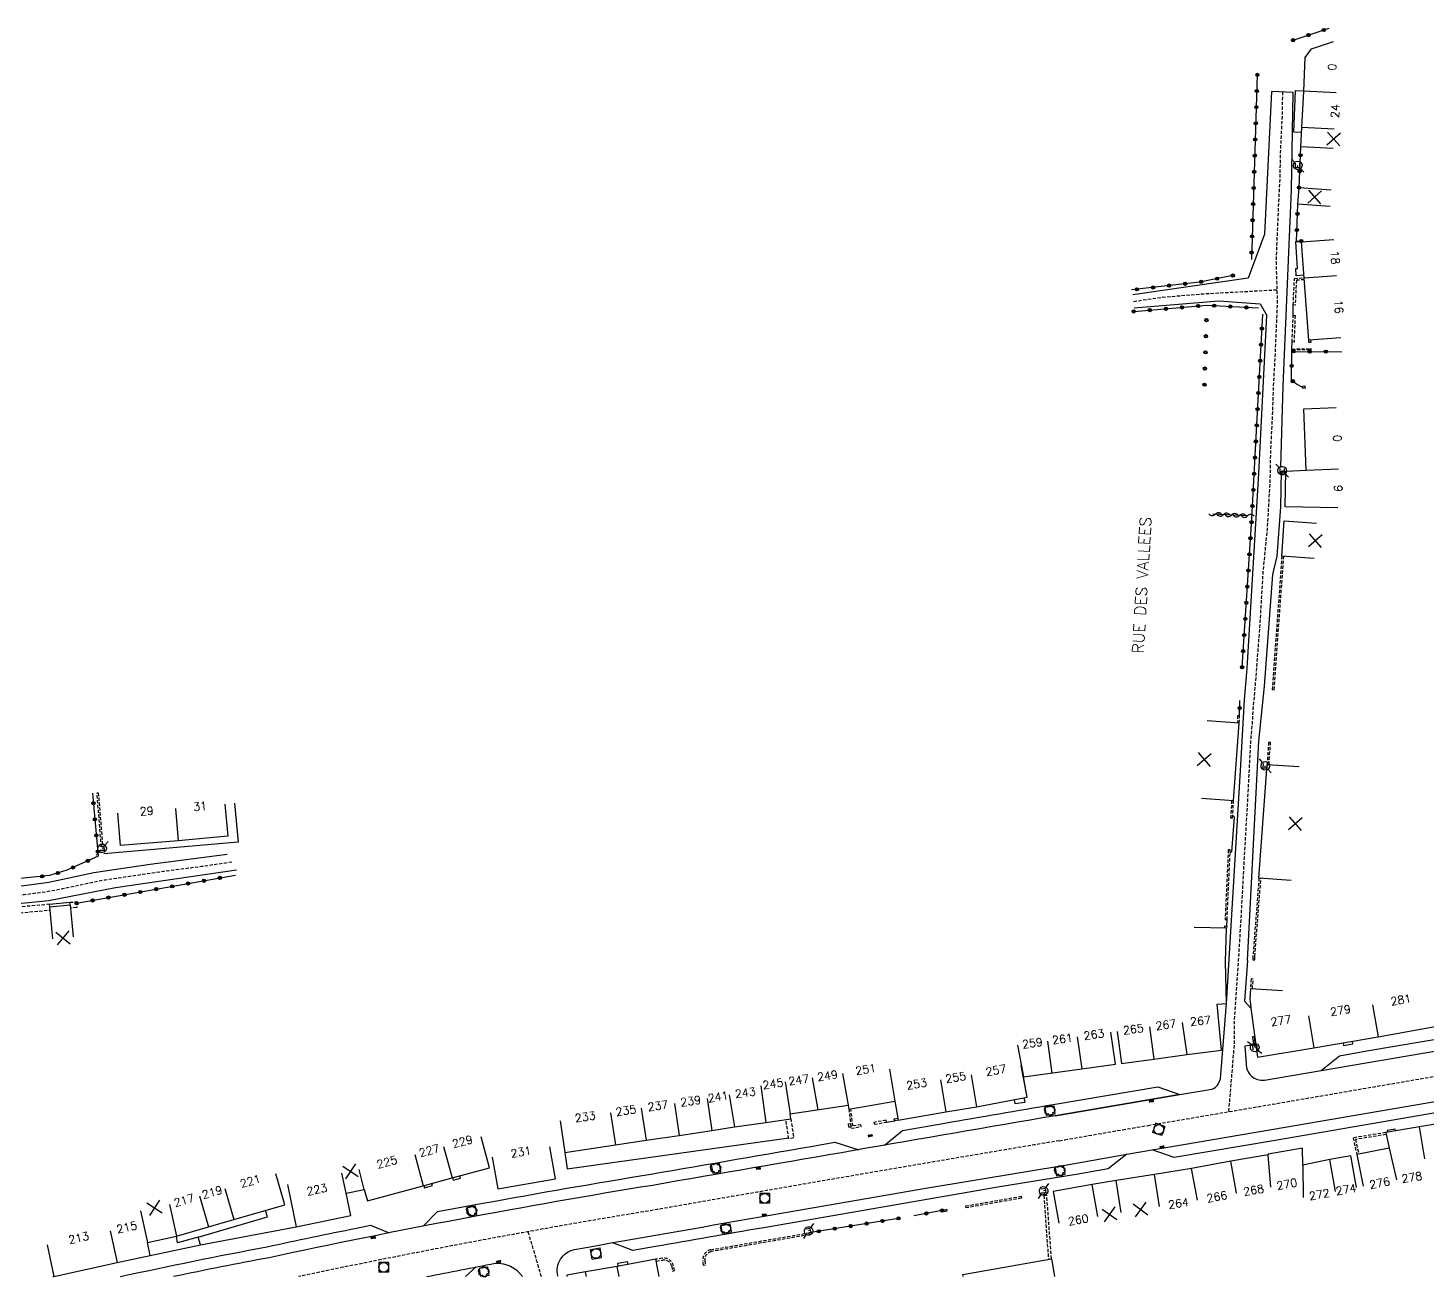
# Model space of a CAD drawing. Header units: millimetres. Extents: x 151000 to 152000, y 128000 to 129000.
# Drawn here: x 151565.6 to 151782.1, y 127999.8 to 128193.2 of the extents above; entities that cross this region are included whole.
import ezdxf
from ezdxf.enums import TextEntityAlignment as Align

# ---------------------------------------------------------------- set-up
doc = ezdxf.new("R2010")
doc.units = ezdxf.units.MM
doc.linetypes.add('DASHED', pattern=[0.75, 0.5, -0.25])
doc.layers.get('0').update_dxf_attribs({"linetype": 'CONTINUOUS'})
for name, color, linetype in [('W0001', 6, 'DASHED'), ('W0008', 7, 'CONTINUOUS'), ('W0100', 7, 'CONTINUOUS'), ('W0112', 1, 'DASHED'), ('W0300', 7, 'CONTINUOUS'), ('W0310', 3, 'CONTINUOUS'), ('W0322', 7, 'CONTINUOUS'), ('W0334', 7, 'CONTINUOUS'), ('W0400', 7, 'CONTINUOUS'), ('W0420', 7, 'CONTINUOUS'), ('W0471', 7, 'CONTINUOUS'), ('W0989', 7, 'CONTINUOUS'), ('W0991', 7, 'CONTINUOUS'), ('W1102', 7, 'CONTINUOUS')]:
    doc.layers.add(name, color=color, linetype=linetype)
doc.styles.get("Standard").update_dxf_attribs({"font": 'romans.shx', "width": 0.85})

# ---------------------------------------------------------------- blocks, each defined once
blk = doc.blocks.new('t991o')
at = {"color": 0, "linetype": 'Continuous'}
for p, q in [((-1, 1), (1, -1)), ((-1, -1), (1, 1))]:
    blk.add_line(p, q, dxfattribs=at)
blk = doc.blocks.new('T300')
for p, q in [((-0.8, 0.51), (-0.86, 0.34)), ((-0.86, 0.34), (-0.86, 0.17)), ((-0.86, 0.17), (-0.74, 0.06)), ((-0.69, 0.63), (-0.8, 0.51)), ((-0.8, -0.06), (-0.74, 0.06)), ((-0.74, 0.06), (-0.69, 0.11)), ((-0.57, 0.69), (-0.69, 0.63)), ((-0.46, 0.69), (-0.57, 0.69)), ((-0.29, 0.63), (-0.46, 0.69)), ((-0.29, 0.63), (-0.17, 0.74)), ((-0.23, 0.57), (-0.29, 0.63)), ((-0.17, 0.74), (-0.06, 0.8)), ((-0.06, 0.8), (0.06, 0.8)), ((0.06, 0.8), (0.23, 0.74)), ((0.23, 0.74), (0.34, 0.63)), ((0.34, 0.63), (0.4, 0.51)), ((0.46, 0.46), (0.34, 0.46)), ((0.4, 0.51), (0.4, 0.46)), ((0.57, 0.4), (0.46, 0.46)), ((0.57, 0.4), (0.69, 0.29)), ((0.69, 0.29), (0.74, 0.17)), ((0.74, 0.06), (0.69, -0.17)), ((0.74, 0.17), (0.74, 0.06)), ((-0.8, -0.17), (-0.8, -0.06)), ((-0.8, -0.23), (-0.8, -0.17)), ((-0.74, -0.34), (-0.8, -0.23)), ((-0.69, -0.4), (-0.74, -0.34)), ((-0.51, -0.46), (-0.69, -0.4)), ((-0.4, -0.46), (-0.51, -0.46)), ((-0.4, -0.46), (-0.34, -0.46)), ((-0.34, -0.46), (-0.34, -0.4)), ((-0.34, -0.51), (-0.34, -0.46)), ((-0.29, -0.63), (-0.34, -0.51)), ((-0.17, -0.74), (-0.29, -0.63)), ((-0.06, -0.8), (-0.17, -0.74)), ((0.06, -0.8), (-0.06, -0.8)), ((0.17, -0.74), (0.06, -0.8)), ((0.23, -0.69), (0.17, -0.74)), ((0.29, -0.46), (0.23, -0.46)), ((0.29, -0.63), (0.23, -0.69)), ((0.46, -0.4), (0.29, -0.46)), ((0.34, -0.51), (0.29, -0.63)), ((0.34, -0.51), (0.34, -0.46)), ((0.57, -0.34), (0.46, -0.4)), ((0.63, -0.29), (0.57, -0.34)), ((0.69, -0.17), (0.63, -0.29))]:
    blk.add_line(p, q)
blk = doc.blocks.new('t322o')
at = {"color": 0, "linetype": 'Continuous'}
for radius in [0.25, 0.15]:
    blk.add_circle((0, 0), radius, dxfattribs=at)
blk = doc.blocks.new('t310o')
at = {"color": 0, "linetype": 'Continuous'}
for centre, start, end in [((-0.5, 0.38), 216.8699, 323.1304), ((0.5, -0.37), 36.8699, 143.1303)]:
    blk.add_arc(centre, 0.625, start, end, dxfattribs=at)
blk = doc.blocks.new('T471')
for p, q in [((-0.333334, 0.333334), (-0.333334, -0.333334)), ((-0.333334, 0.333334), (0.333334, 0.333334)), ((-0.333334, 0), (0, 0)), ((0.500001, 0.500001), (1.000002, 1.000002)), ((-0.500001, -0.500001), (-1.000002, -1.000002)), ((-0.333334, -0.333334), (0.333334, -0.333334))]:
    blk.add_line(p, q)
blk.add_ellipse((0, 0), major_axis=(0.471405, 0.471405), ratio=1, start_param=5.4977871438, end_param=11.780972451)
blk = doc.blocks.new('T400')
for p, q in [((-0.15, 0.3), (0.15, 0.3)), ((-0.15, -0.25), (-0.15, 0.3)), ((-0.15, 0.15), (0.15, 0.15)), ((-0.15, 0), (0.15, 0)), ((0.15, 0.3), (0.15, -0.25)), ((-0.15, -0.15), (0.15, -0.15)), ((-0.15, -0.25), (-0.15, -0.3)), ((-0.15, -0.3), (0.15, -0.3)), ((0.15, -0.3), (0.15, -0.25))]:
    blk.add_line(p, q)
blk = doc.blocks.new('T420')
for p, q in [((0.75, 0.75), (-0.75, 0.75)), ((-0.75, 0.75), (-0.75, -0.75)), ((0.75, 0.75), (0.75, -0.75)), ((0.75, -0.75), (-0.75, -0.75))]:
    blk.add_line(p, q)
blk.add_ellipse((0, 0), major_axis=(-0.53, 0.53), ratio=1, start_param=3.926991, end_param=10.210176)

msp = doc.modelspace()

# ---------------------------------------------------------------- linework, layer by layer
at = {"layer": 'W0001', "flags": 128}
for points in [[(151759.71, 128183.29), (151759.64, 128179.52), (151759.37, 128174), (151759.3, 128170.23), (151759.03, 128164.72), (151758.71, 128157.13), (151758.9, 128150.83), (151758.58, 128143.25), (151758.26, 128137.14), (151758.17, 128134.01), (151757.85, 128127.9), (151757.77, 128123.06), (151757.32, 128115.53), (151756.67, 128108.89), (151756.23, 128101.36), (151755.58, 128092.72), (151755.37, 128090.29), (151755.16, 128088.17), (151755.01, 128085.44), (151754.8, 128083.33), (151754.65, 128080.6), (151754.21, 128072.11), (151753.77, 128064.8), (151753.32, 128056.32), (151752.88, 128049.01), (151752.65, 128045.86), (151752.22, 128039.53), (151752.24, 128036.03), (151751.37, 128025.51)], [(151736.67, 128150.89), (151741.13, 128151.54), (151747.68, 128152.08), (151758.84, 128152.69)], [(151597.16, 128064.12), (151592.48, 128063.44), (151586.52, 128062.67), (151581.84, 128061.98), (151577.47, 128061.33), (151574.87, 128060.83), (151571.39, 128060.08), (151568.8, 128059.57), (151565.03, 128059.07), (151559.18, 128058.49), (151555.42, 128057.99), (151549.57, 128057.42), (151545.44, 128057.05), (151535.76, 128056.97)]]:
    msp.add_lwpolyline(points, dxfattribs=at)
at = {"layer": 'W0001'}
msp.add_lwpolyline([(151725.19, 128021.03), (151726.03, 128021.17), (151734.98, 128022.73), (151738.91, 128023.39), (151757.38, 128026.54), (151794.72, 128032.96), (151799.23, 128033.72), (151806.51, 128034.96), (151830.9, 128039.15), (151875.09, 128046.72), (151880.07, 128047.51), (151906.18, 128051.09), (151922.61, 128053.93), (151953.75, 128059.27), (151980.2, 128063.79), (152000, 128067.16)], dxfattribs=at)
at = {"layer": 'W0001', "flags": 128}
for points in [[(151725.19, 128021.03, 0.001794), (151662.9, 128010.36, 0.011753), (151607.47, 128000, 0.011753)], [(151642.96, 128006.94, -0.008471), (151644.99, 128000, -0.008471)]]:
    msp.add_lwpolyline(points, format="xyb", dxfattribs=at)
at = {"layer": 'W0008'}
for points in [[(151759.48, 128125.28), (151759.84, 128137.82), (151761.12, 128168.15), (151761.38, 128183.23), (151758.03, 128183.35), (151756.93, 128161.28), (151754.42, 128154.5), (151736.57, 128151.91)], [(151736.76, 128149.87), (151749.86, 128150.96), (151756.28, 128150.49), (151757.31, 128148.68)], [(151751.46, 128049.09), (151753.22, 128078.33), (151753.82, 128089.25), (151754.25, 128094.11), (151756.03, 128124.24), (151757.31, 128148.68)], [(151754.3, 128048.93), (151756.08, 128082.86), (151756.91, 128091.33), (151758.2, 128108.61), (151758.91, 128111.49)], [(151596.44, 128065.31), (151584.52, 128063.77), (151575.78, 128062.47), (151568.82, 128060.97), (151553.76, 128058.97), (151540.76, 128058.86)], [(151543.13, 128053.39), (151543.62, 128055.18), (151545.39, 128055.86), (151568.77, 128058.17), (151579.16, 128060.2), (151597.87, 128062.94)], [(151704.54, 128013.7), (151726.68, 128017.37), (151735.63, 128018.93), (151739.56, 128019.59), (151758.04, 128022.74), (151795.36, 128029.16), (151799.87, 128029.92), (151807.16, 128031.16), (151831.55, 128035.35), (151875.72, 128042.91), (151880.71, 128043.71), (151893.74, 128044.92), (151906.82, 128046.45), (151923.4, 128049.32), (151954.54, 128054.66), (151980.99, 128059.17), (152000, 128062.41)], [(151754.3, 128048.93), (151753.85, 128042.62), (151754.83, 128041.51)]]:
    msp.add_lwpolyline(points, dxfattribs=at)
for points in [[(151743.85, 128028.16), (151724.55, 128024.9), (151743.85, 128028.16), (151748.8, 128028.98, 0.25262), (151750.1, 128030.62), (151751.07, 128042.25), (151751.46, 128049.09)], [(151755.61, 128035.89), (151753.89, 128035.63), (151754.11, 128032.97, 0.470585), (151756.91, 128030.4), (151765.71, 128031.87), (151802.63, 128038.18)]]:
    msp.add_lwpolyline(points, format="xyb", dxfattribs=at)
at = {"layer": 'W0008', "flags": 128}
for points in [[(151724.55, 128024.9, 0.000046), (151662.27, 128014.12, 0.012546), (151602.93, 128002.93, 0.005622), (151588.12, 128000, 0.005622)], [(151647.63, 128000), (151647.61, 128000.1, -0.431613), (151650.16, 128004.2, -0.000687), (151678.88, 128009.24), (151704.54, 128013.7)], [(151627.31, 128000, -0.00073), (151637.9, 128002.07, -0.270357), (151642.1, 128000, -0.270357)]]:
    msp.add_lwpolyline(points, format="xyb", dxfattribs=at)
at = {"layer": 'W0100'}
for points in [[(151767.55, 128174.54), (151762.55, 128174.82), (151762.72, 128177.8), (151763.03, 128183.41), (151763.23, 128188.63), (151764.18, 128189.97), (151767.61, 128191.1)], [(151767.09, 128165.59), (151762.1, 128165.91), (151762.27, 128168.5), (151767.26, 128168.17)], [(151768.76, 128145.27), (151763.77, 128144.91), (151763.08, 128154.49), (151762.66, 128160.12), (151767.65, 128160.49)], [(151768.29, 128118.95), (151760.15, 128119.1), (151760.25, 128124.61), (151763.4, 128124.77), (151763.01, 128134.24), (151768, 128134.45)], [(151764.6, 128111.13), (151759.61, 128111.48), (151759.99, 128116.95), (151764.98, 128116.6)], [(151747.16, 128074.01), (151752.14, 128073.64), (151753.02, 128085.63), (151748.04, 128086)], [(151761.07, 128061.29), (151756.08, 128061.64), (151757.33, 128079.25), (151762.31, 128078.9)], [(151596.06, 128073.11), (151596.52, 128068.13), (151588.87, 128067.43), (151579.94, 128066.69), (151579.53, 128071.68)], [(151734.13, 128037.94), (151734.81, 128032.98), (151739.81, 128033.66), (151744.89, 128034.36), (151750.28, 128035.05), (151749.63, 128042.17), (151751.07, 128042.25), (151750.88, 128048.71), (151751.03, 128053.89), (151746.03, 128054.03)], [(151759.74, 128044.22), (151754.75, 128044.54), (151754.65, 128042.93), (151754.75, 128042.1), (151754.83, 128041.51), (151755.87, 128033.95), (151764.58, 128035.41), (151774.5, 128037.11), (151783.33, 128038.71), (151791.92, 128040.31), (151797.02, 128041.19), (151806.48, 128042.82), (151811.37, 128043.7), (151810.5, 128048.62)], [(151720.21, 128027.75), (151719.62, 128030.89), (151728.65, 128032.13), (151733.86, 128032.89), (151733.14, 128037.83)], [(151647.93, 128024.12), (151648.68, 128019.18), (151656.51, 128020.37), (151661.26, 128021.12), (151666.35, 128021.85), (151671.43, 128022.59), (151674.95, 128023.18), (151679.76, 128023.84), (151683.64, 128024.42), (151683.52, 128025.17), (151692.51, 128026.52), (151692.61, 128025.93), (151699.74, 128027.16), (151700.25, 128024.23), (151707.64, 128025.5), (151712.35, 128026.27), (151720.21, 128027.75), (151719.28, 128032.66)], [(151805.06, 128021.98), (151804.27, 128026.92), (151795, 128025.45), (151791.04, 128024.8), (151785.81, 128023.98), (151780.91, 128023.15), (151775.68, 128022.28), (151776.23, 128019.86), (151771.23, 128018.88), (151772.18, 128013.97)], [(151637.44, 128018.5), (151638.31, 128013.58), (151647.21, 128015.14), (151646.35, 128020.07)], [(151771.18, 128013.78), (151770.27, 128018.7), (151767.02, 128018.1), (151762.86, 128017.24), (151762.83, 128019.88), (151757.49, 128018.95), (151757.51, 128018.85), (151751.73, 128017.84), (151745.64, 128016.73), (151739.89, 128015.79), (151734, 128014.88), (151730.28, 128014.24), (151724.23, 128013.18), (151725.09, 128008.26)], [(151569.44, 128000), (151569.62, 128000.04), (151579.41, 128002.18), (151584.52, 128003.28), (151584.09, 128005.28), (151588.58, 128006.25), (151593.54, 128007.69), (151597.45, 128008.81), (151605.37, 128011.12), (151603.97, 128015.92)], [(151663.28, 128000), (151662.78, 128002.68), (151656.79, 128001.56), (151651.89, 128000.76), (151648.96, 128000.24), (151649.01, 128000)], [(151710.3, 128000), (151710.24, 128000.31), (151723.96, 128002.75), (151724.44, 128000)]]:
    msp.add_lwpolyline(points, dxfattribs=at)
at = {"layer": 'W0100', "flags": 128}
for points in [[(151569.47, 128052.25), (151568.99, 128057.23), (151572.12, 128057.53), (151572.6, 128052.55)], [(151605.76, 128014.26), (151607.12, 128007.71), (151615.55, 128009.46), (151614.83, 128012.92), (151617.65, 128013.5), (151618.13, 128011.73), (151626.78, 128014.06), (151631.23, 128015.3), (151637.01, 128016.82), (151635.74, 128021.65)]]:
    msp.add_lwpolyline(points, dxfattribs=at)
at = {"layer": 'W0100'}
for points in [[(151755.46, 128036.58), (151755.39, 128037.15), (151755.08, 128037.11), (151755.14, 128036.55)], [(151755.52, 128035.99), (151755.46, 128036.54), (151755.16, 128036.5), (151755.23, 128035.95)], [(151692.88, 128023.67), (151692.94, 128023.13), (151692.62, 128023.1), (151692.57, 128023.64)]]:
    msp.add_lwpolyline(points, close=True, dxfattribs=at)
at = {"layer": 'W0112'}
for points in [[(151763.1, 128154.24), (151761.86, 128154.15), (151761.67, 128150.33), (151761.37, 128150.34), (151761.57, 128154.43), (151763.08, 128154.54)], [(151764.07, 128144.92), (151764.09, 128144.52), (151763.79, 128144.51), (151763.77, 128144.91)], [(151761.16, 128143.16), (151761.14, 128143.52), (151763.83, 128143.54), (151763.83, 128143.14)], [(151761.25, 128143.17), (151761.24, 128143.43), (151763.74, 128143.45), (151763.74, 128143.13)], [(151759.61, 128111.48), (151758.12, 128090.82), (151758.42, 128090.8), (151759.91, 128111.46)], [(151753.02, 128085.63), (151753.07, 128086.76), (151752.77, 128086.78), (151752.73, 128085.65)], [(151757.62, 128079.23), (151757.87, 128082.63), (151757.57, 128082.65), (151757.33, 128079.25)], [(151751.85, 128073.66), (151751.69, 128070.98), (151751.99, 128070.96), (151752.14, 128073.64)], [(151756.08, 128061.64), (151755.14, 128049.58), (151755.11, 128049.03), (151755.41, 128049.01), (151755.43, 128049.56), (151756.38, 128061.62)], [(151572.12, 128057.53), (151572.08, 128057.91), (151573.08, 128058), (151573.17, 128057.12), (151572.17, 128057.02)], [(151750.73, 128053.9), (151750.78, 128054.27), (151751.08, 128054.23), (151751.03, 128053.89)], [(151755.05, 128044.52), (151755.18, 128046.04), (151754.88, 128046.06), (151754.75, 128044.54)], [(151692.61, 128025.93), (151692.98, 128022.97), (151694.53, 128023.2), (151694.48, 128023.5), (151693.24, 128023.31), (151692.91, 128025.98)], [(151683.64, 128024.42), (151684.09, 128021.45), (151683.33, 128021.33), (151682.88, 128024.31)], [(151700.25, 128024.23), (151699.72, 128024.11), (151699.65, 128024.4), (151700.19, 128024.53)], [(151775.68, 128022.28), (151770.65, 128021.47), (151771.23, 128018.88)], [(151775.73, 128021.99), (151771.02, 128021.22), (151771.52, 128018.95)], [(151723.96, 128002.75), (151723.25, 128012.57), (151722.79, 128012.53), (151723.5, 128002.67)]]:
    msp.add_lwpolyline(points, dxfattribs=at)
for points in [[(151761.67, 128148.69), (151761.5, 128144.6), (151761.2, 128144.61), (151761.37, 128148.7)], [(151762.83, 128137.79), (151763.18, 128137.81), (151763.2, 128137.46), (151762.84, 128137.44)], [(151576.96, 128066.5), (151576.29, 128074.83), (151576.49, 128074.84), (151577.17, 128066.52)], [(151751.13, 128055.24), (151751.63, 128066.01), (151751.33, 128066.03), (151750.83, 128055.26)], [(151698.38, 128024.21), (151696.51, 128023.86), (151696.57, 128023.57), (151698.43, 128023.91)], [(151710.72, 128010.93), (151719.26, 128012.42), (151719.32, 128012.12), (151710.78, 128010.63)], [(151722.22, 128012.92), (151722.85, 128013.02), (151722.9, 128012.68), (151722.27, 128012.57)], [(151707.16, 128010.32), (151707.74, 128010.41), (151707.78, 128010.12), (151707.21, 128010.02)], [(151665.1, 128002.4), (151665.1, 128002.4)]]:
    msp.add_lwpolyline(points, close=True, dxfattribs=at)
at = {"layer": 'W0112', "flags": 128}
msp.add_lwpolyline([(151764.13, 128143.13), (151764.13, 128143.55), (151763.83, 128143.54)], dxfattribs=at)
at = {"layer": 'W0112'}
for points in [[(151568.99, 128057.23), (151568.95, 128057.61), (151545.55, 128055.46), (151545.55, 128055.46, 0.136561), (151545.05, 128055.27), (151543.13, 128053.39, 0.250853), (151542.98, 128052.85), (151544.41, 128046.42), (151545.98, 128038.98), (151546.85, 128039.17), (151545.28, 128046.61), (151543.88, 128052.88), (151545.61, 128054.57, -0.143565), (151545.66, 128054.57), (151545.7, 128054.58), (151569.03, 128056.72)], [(151662.84, 128002.39), (151663.81, 128002.55, -0.398257), (151665.21, 128001.59), (151665.35, 128000.86), (151665.64, 128000.92), (151665.5, 128001.65, 0.399094), (151663.77, 128002.84), (151662.78, 128002.68)]]:
    msp.add_lwpolyline(points, format="xyb", dxfattribs=at)
msp.add_lwpolyline([(151686.47, 128006.48), (151671.32, 128003.86, 0.384758), (151670.33, 128002.45), (151670.43, 128001.78), (151670.14, 128001.74), (151670.03, 128002.41, -0.387155), (151671.26, 128004.16), (151686.41, 128006.77)], format="xyb", close=True, dxfattribs=at)
at = {"layer": 'W0310'}
msp.add_lwpolyline([(151754.32, 128117.7), (151748.96, 128117.99)], dxfattribs=at)
at = {"layer": 'W0322'}
for points in [[(151761.36, 128191.31), (151766.94, 128193.15)], [(151755.82, 128185.94), (151754.9, 128157.37)], [(151762.27, 128168.5), (151762.55, 128174.82)], [(151762.61, 128160.22), (151761.87, 128160.18), (151762.1, 128165.91)], [(151752.04, 128154.89), (151746.89, 128153.88), (151736.35, 128152.66)], [(151736.69, 128149.33), (151748.01, 128150.28), (151755.99, 128149.87)], [(151753.47, 128094.28), (151754.96, 128117.31), (151755.73, 128131.82), (151756.65, 128148.93)], [(151762.84, 128137.57), (151761.88, 128138.08), (151761.1, 128138.7), (151761.16, 128143.16), (151768.92, 128143.08)], [(151753.07, 128086.76), (151753.11, 128089.16)], [(151575.59, 128074.8), (151576.48, 128065.04), (151571.64, 128062.87), (151568.95, 128062.05), (151548.27, 128059.96), (151546.99, 128080.29)], [(151573.1, 128057.76), (151597.7, 128062.11)], [(151707.07, 128010.22), (151702.65, 128009.42)], [(151700.3, 128009.01), (151686.42, 128006.76)]]:
    msp.add_lwpolyline(points, dxfattribs=at)
at = {"layer": 'W0334'}
for points in [[(151762.68, 128177.02), (151761.45, 128177.09), (151761.75, 128183.52), (151763.03, 128183.45)], [(151763.05, 128154.95), (151761.82, 128154.86), (151761.77, 128155.97), (151762.06, 128155.99), (151761.76, 128160.14), (151762.66, 128160.12)], [(151761.37, 128148.7), (151761.37, 128150.34)], [(151761.14, 128143.52), (151761.2, 128144.61)], [(151758.91, 128111.49), (151759.46, 128119.11), (151759.55, 128124.64), (151760.25, 128124.61)], [(151597.55, 128073.26), (151598.13, 128067.24), (151577.33, 128065.39)], [(151751.61, 128065.61), (151751.86, 128065.72), (151752.29, 128071.07), (151752.01, 128071.34)], [(151568.95, 128057.61), (151572.08, 128057.91)], [(151751.08, 128054.23), (151751.13, 128055.24)], [(151875.72, 128042.91), (151872.87, 128040.67), (151868.56, 128039.9), (151831.85, 128033.62), (151815.9, 128030.88), (151809.97, 128029.84), (151807.45, 128029.43), (151800.16, 128028.18), (151795.65, 128027.43), (151758.56, 128021.05), (151742.95, 128018.44), (151739.56, 128019.59)], [(151765.71, 128031.87), (151768.53, 128034.18), (151772.75, 128034.95), (151803.35, 128040.09), (151803.35, 128040.09), (151810.3, 128041.3), (151813.42, 128040.06)], [(151769.1, 128036.18), (151769.16, 128035.78), (151770.6, 128036.03), (151770.53, 128036.43)], [(151718.2, 128027.37), (151718.32, 128026.76), (151719.9, 128027.01), (151719.77, 128027.67)], [(151724.25, 128026.65), (151740.43, 128029.34), (151743.85, 128028.16)], [(151698.43, 128023.91), (151699.72, 128024.11)], [(151648.68, 128019.18), (151649.05, 128016.68), (151683.31, 128021.47)], [(151777.22, 128022.54), (151777.17, 128022.82), (151775.91, 128022.62), (151775.96, 128022.33)], [(151735.63, 128018.93), (151732.75, 128016.69), (151727.77, 128015.79)], [(151631.3, 128015.32), (151631.4, 128014.94), (151632.55, 128015.22), (151632.45, 128015.62)], [(151626.85, 128014.08), (151626.94, 128013.75), (151628.22, 128014.08), (151628.12, 128014.43)], [(151591.93, 128006.1), (151602.65, 128009.23), (151602.36, 128010.24)], [(151584.52, 128003.28), (151592.3, 128004.93), (151591.93, 128006.1), (151588.77, 128005.2), (151588.58, 128006.25)], [(151592.3, 128004.93), (151607.12, 128007.71)], [(151634.95, 128001.5), (151633.29, 128000)], [(151656.93, 128001.58), (151656.85, 128002.07), (151658.32, 128002.34), (151658.41, 128001.86)], [(151635.83, 128000), (151636.98, 128000.2), (151636.75, 128001.48), (151635.4, 128001.24), (151635.62, 128000)]]:
    msp.add_lwpolyline(points, dxfattribs=at)
for points in [[(151698.13, 128020.33), (151700.92, 128022.61), (151707.46, 128023.74, -0.000012), (151724.25, 128026.65)], [(151626.73, 128007.79), (151628.98, 128010.06), (151635.97, 128011.34, -0.004894), (151661.98, 128015.85, -0.000019), (151688.46, 128020.44), (151690.45, 128020.78), (151694.14, 128019.64)], [(151727.77, 128015.79), (151715.98, 128013.89), (151679.18, 128007.52, 0.000394), (151662.7, 128004.64), (151659.18, 128004.03), (151656.11, 128005.25)], [(151579.86, 128000, -0.007208), (151602.59, 128004.62, -0.002939), (151616.46, 128007.51), (151618.63, 128007.95), (151621.52, 128006.77)]]:
    msp.add_lwpolyline(points, format="xyb", dxfattribs=at)
for points in [[(151723.01, 128026.22), (151724.31, 128026.42), (151724.51, 128025.14), (151723.21, 128024.94)], [(151671.55, 128015.99), (151672.81, 128016.2), (151672.59, 128017.49), (151671.33, 128017.27)], [(151724.77, 128015.6), (151726.1, 128015.83), (151725.87, 128017.11), (151724.55, 128016.88)], [(151633.81, 128009.38), (151635.08, 128009.62), (151634.84, 128010.89), (151633.56, 128010.65)], [(151672.84, 128007.93), (151674.18, 128008.16), (151674.4, 128006.88), (151673.06, 128006.65)]]:
    msp.add_lwpolyline(points, close=True, dxfattribs=at)
at = {"layer": 'W1102'}
for p, q in [((151768.02, 128183.14), (151763.03, 128183.41)), ((151767.72, 128177.52), (151762.72, 128177.8)), ((151768.07, 128154.85), (151763.08, 128154.49)), ((151588.41, 128072.41), (151588.87, 128067.43)), ((151773.66, 128042.04), (151774.5, 128037.11)), ((151739.14, 128038.62), (151739.81, 128033.66)), ((151744.2, 128039.32), (151744.89, 128034.36)), ((151763.75, 128040.34), (151764.58, 128035.41)), ((151723.35, 128036.45), (151724.03, 128031.5)), ((151727.96, 128037.08), (151728.65, 128032.13)), ((151698.9, 128032.08), (151699.74, 128027.16)), ((151682.78, 128030.11), (151683.52, 128025.17)), ((151706.8, 128030.43), (151707.64, 128025.5)), ((151711.54, 128031.21), (151712.35, 128026.27)), ((151670.71, 128027.54), (151671.43, 128022.59)), ((151674.12, 128028.11), (151674.95, 128023.18)), ((151678.98, 128029.54), (151679.76, 128023.84)), ((151655.75, 128025.32), (151656.51, 128020.37)), ((151660.49, 128026.06), (151661.26, 128021.12)), ((151665.64, 128026.8), (151666.35, 128021.85)), ((151781.72, 128018.21), (151780.91, 128023.15)), ((151625.48, 128018.89), (151626.78, 128014.06)), ((151629.9, 128020.12), (151631.23, 128015.3)), ((151757.9, 128013.84), (151757.51, 128018.85)), ((151776.23, 128019.86), (151777.33, 128014.98)), ((151746.54, 128011.81), (151745.64, 128016.73)), ((151752.59, 128012.91), (151751.73, 128017.84)), ((151762.86, 128017.24), (151762.92, 128012.24)), ((151767.92, 128013.18), (151767.02, 128018.1)), ((151734.76, 128009.94), (151734, 128014.88)), ((151740.69, 128010.86), (151739.89, 128015.79)), ((151592.16, 128012.49), (151593.54, 128007.69)), ((151596.06, 128013.61), (151597.45, 128008.81)), ((151731.13, 128009.31), (151730.28, 128014.24)), ((151583.03, 128010.17), (151584.09, 128005.28)), ((151578.34, 128007.07), (151579.41, 128002.18)), ((151568.58, 128004.93), (151569.62, 128000.04)), ((151657.08, 128000), (151656.79, 128001.56)), ((151652.01, 128000), (151651.89, 128000.76))]:
    msp.add_line(p, q, dxfattribs=at)
at = {"layer": 'W1102', "flags": 128}
for points in [[(151763.4, 128124.77), (151768.4, 128124.98)], [(151718.69, 128035.81), (151719.62, 128030.89)], [(151686.96, 128030.74), (151687.81, 128025.81)], [(151691.66, 128031.44), (151692.51, 128026.52)], [(151614.83, 128012.92), (151614.19, 128016.01)], [(151617.65, 128013.5), (151616.83, 128016.56)], [(151587.52, 128011.15), (151588.58, 128006.25)]]:
    msp.add_lwpolyline(points, dxfattribs=at)

# ---------------------------------------------------------------- block references
at = {"layer": 'W0300', "rotation": 10.5193599652022}
for p in [(151723.76, 128025.68), (151672.07, 128016.74), (151725.32, 128016.35), (151634.32, 128010.13), (151673.62, 128007.4), (151636.19, 128000.72)]:
    msp.add_blockref('T300', p, dxfattribs=at)
at = {"layer": 'W0310', "rotation": 176.913510736177}
for p in [(151749.33, 128117.97), (151750.58, 128117.9), (151751.83, 128117.83), (151753.08, 128117.76), (151754.32, 128117.7)]:
    msp.add_blockref('t310o', p, dxfattribs=at)
at = {"layer": 'W0322'}
for p, rotation in [((151763.73, 128192.09), 18.2648242581046), ((151766.1, 128192.88), 18.2648242581046), ((151761.36, 128191.31), 18.2648242581046), ((151755.82, 128185.94), 268.148324219123), ((151755.74, 128183.44), 268.148324219123), ((151755.66, 128180.94), 268.148324219123), ((151755.58, 128178.44), 268.148324219123), ((151755.5, 128175.94), 268.148324219123), ((151755.42, 128173.44), 268.148324219123), ((151762.5, 128173.49), 87.4431149894422), ((151755.34, 128170.94), 268.148324219123), ((151762.38, 128171), 87.4431149894422), ((151755.26, 128168.44), 268.148324219123), ((151762.27, 128168.5), 87.4431149894422), ((151755.17, 128165.95), 268.148324219123), ((151762.04, 128164.42), 87.63312571512242), ((151755.09, 128163.45), 268.148324219123), ((151761.94, 128161.93), 87.63312571512242), ((151755.01, 128160.95), 268.148324219123), ((151762.61, 128160.22), 183.2901202236191), ((151754.93, 128158.45), 268.148324219123), ((151752.04, 128154.89), 191.080945076186), ((151737.2, 128152.76), 186.615458835766), ((151739.69, 128153.04), 186.615458835766), ((151742.17, 128153.33), 186.615458835766), ((151744.65, 128153.62), 186.615458835766), ((151747.13, 128153.93), 191.080945076186), ((151749.59, 128154.41), 191.080945076186), ((151736.69, 128149.33), 4.790066154536929), ((151739.18, 128149.54), 4.790066154536929), ((151741.67, 128149.75), 4.790066154536929), ((151744.16, 128149.96), 4.790066154536929), ((151746.65, 128150.17), 4.790066154536929), ((151749.15, 128150.22), 357.054410913969), ((151751.64, 128150.09), 357.054410913969), ((151754.14, 128149.96), 357.054410913969), ((151747.94, 128148), 88.24101261147338), ((151756.53, 128146.69), 86.948640613604), ((151747.86, 128145.5), 88.24101261147338), ((151756.39, 128144.2), 86.948640613604), ((151747.79, 128143), 88.24101261147338), ((151761.42, 128143.16), 359.4216063640638), ((151763.92, 128143.13), 359.4216063640638), ((151766.42, 128143.11), 359.4216063640638), ((151747.71, 128140.5), 88.24101261147338), ((151756.26, 128141.7), 86.948640613604), ((151761.13, 128140.92), 89.19824550799297), ((151747.63, 128138), 88.24101261147338), ((151756.13, 128139.2), 86.948640613604), ((151761.31, 128138.53), 141.4914951546236), ((151755.99, 128136.71), 86.948640613604), ((151755.86, 128134.21), 86.948640613604), ((151755.73, 128131.71), 86.9584335909461), ((151755.6, 128129.22), 86.9584335909461), ((151755.46, 128126.72), 86.9584335909461), ((151755.33, 128124.22), 86.9584335909461), ((151755.2, 128121.73), 86.9584335909461), ((151755.07, 128119.23), 86.9584335909461), ((151754.93, 128116.73), 86.2886653017978), ((151754.76, 128114.24), 86.2886653017978), ((151754.6, 128111.75), 86.2886653017978), ((151754.44, 128109.25), 86.2886653017978), ((151754.28, 128106.76), 86.2886653017978), ((151754.12, 128104.26), 86.2886653017978), ((151753.96, 128101.77), 86.2886653017978), ((151753.79, 128099.27), 86.2886653017978), ((151753.63, 128096.78), 86.2886653017978), ((151753.47, 128094.28), 86.2886653017978), ((151753.09, 128087.96), 88.94316100145332), ((151575.73, 128073.24), 275.2260425394184), ((151575.96, 128070.75), 275.2260425394184), ((151576.19, 128068.26), 275.2260425394184), ((151574.87, 128064.32), 204.0835918624048), ((151576.42, 128065.77), 275.2260425394184), ((151567.81, 128061.93), 185.7494642298727), ((151570.24, 128062.44), 197.1242897303726), ((151572.58, 128063.3), 204.0835918624048), ((151585.46, 128059.95), 10.0163658781339), ((151587.92, 128060.38), 10.0163658781339), ((151590.38, 128060.82), 10.0163658781339), ((151592.84, 128061.25), 10.0163658781339), ((151595.3, 128061.69), 10.0163658781339), ((151573.15, 128057.77), 10.0163658781339), ((151575.61, 128058.21), 10.0163658781339), ((151578.07, 128058.64), 10.0163658781339), ((151580.53, 128059.08), 10.0163658781339), ((151582.99, 128059.51), 10.0163658781339), ((151707.07, 128010.22), 190.264271633924), ((151692.9, 128007.81), 189.203784613704), ((151695.37, 128008.21), 189.203784613704), ((151697.83, 128008.61), 189.203784613704), ((151700.3, 128009.01), 189.203784613704), ((151704.61, 128009.77), 190.264271633924), ((151687.96, 128007.01), 189.203784613704), ((151690.43, 128007.41), 189.203784613704)]:
    msp.add_blockref('t322o', p, dxfattribs=dict(at, rotation=rotation))
at = {"layer": 'W0400'}
for p, rotation in [((151739.41, 128027.17), 277.3305988461007), ((151695.92, 128021.8), 279.81875012071), ((151741.1, 128020.02), 101.2603082239431), ((151678.63, 128016.75), 99.82172561586978), ((151679.52, 128009.53), 279.859852107469), ((151619.05, 128006.06), 101.3368791333367), ((151638.46, 128002.32), 100.4116948351245)]:
    msp.add_blockref('T400', p, dxfattribs=dict(at, rotation=rotation))
at = {"layer": 'W0420'}
for p, rotation in [((151740.57, 128022.77), 340.941968861381), ((151653.5, 128003.58), 189.240305544781)]:
    msp.add_blockref('T420', p, dxfattribs=dict(at, rotation=rotation))
for p in [(151679.58, 128012.13), (151620.64, 128001.44)]:
    msp.add_blockref('T420', p, dxfattribs=at)
at = {"layer": 'W0471'}
for p, rotation in [((151762.07, 128171.93), 87.59487570847679), ((151759.68, 128124.7), 89.02613392793671), ((151757.06, 128079.02), 85.5154310196603), ((151577.08, 128066.26), 184.162528316064), ((151755.42, 128035.45), 276.299086770359), ((151722.75, 128013.26), 189.91291451123), ((151686.39, 128007.06), 190.264271633924)]:
    msp.add_blockref('T471', p, dxfattribs=dict(at, rotation=rotation))
at = {"layer": 'W0991'}
for p, rotation in [((151767.63, 128176.03), 356.7429805923522), ((151764.68, 128167.04), 356.2639009783401), ((151764.79, 128113.87), 356.0094751619197), ((151747.6, 128080), 355.8014810619966), ((151761.69, 128070.09), 355.96059858236), ((151571.03, 128052.4), 275.5103324523619), ((151615.51, 128016.29), 281.725702076699), ((151585.19, 128010.64), 282.1641893997631), ((151732.95, 128009.63), 279.8253082851441), ((151737.73, 128010.4), 278.7926507727516)]:
    msp.add_blockref('t991o', p, dxfattribs=dict(at, rotation=rotation))

# ---------------------------------------------------------------- texts
at = {"layer": 'W0989'}
msp.add_text('RUE DES VALLEES', height=1.75, rotation=86.7027, dxfattribs=at).set_placement((151737.94, 128106.98), align=Align.MIDDLE)
at = {"layer": 'W0991'}
for s, rotation, p in [('0', 86.8604, (151767.4, 128187.14)), ('24', 86.8603, (151767.87, 128180.33)), ('18', 274.2676, (151767.86, 128157.67)), ('16', 274.1216, (151768.42, 128150.06)), ('0', 272.3941, (151768.2, 128129.71)), ('6', 88.9701, (151768.35, 128121.96)), ('31', 5.2733, (151592.25, 128072.76)), ('29', 4.6854, (151583.98, 128072.04)), ('281', 10.3119, (151778.03, 128042.83)), ('277', 9.5408, (151759.47, 128039.62)), ('279', 9.677, (151768.69, 128041.19)), ('265', 7.7735, (151736.64, 128038.28)), ('267', 7.8496, (151741.67, 128038.97)), ('267', 5.2602, (151747.02, 128039.58)), ('259', 7.8191, (151721.02, 128036.13)), ('261', 7.8208, (151725.66, 128036.77)), ('263', 8.2499, (151730.55, 128037.46)), ('249', 8.5203, (151689.31, 128031.09)), ('251', 9.7281, (151695.23, 128032.06)), ('257', 10.645, (151715.38, 128031.93)), ('245', 8.5203, (151680.88, 128029.83)), ('247', 8.5203, (151684.87, 128030.43)), ('253', 9.7281, (151703.11, 128029.8)), ('255', 9.3277, (151709.15, 128030.82)), ('239', 8.2733, (151668.14, 128027.16)), ('241', 9.5719, (151672.39, 128027.82)), ('243', 7.7958, (151676.6, 128028.45)), ('233', 8.7148, (151651.83, 128024.72)), ('235', 8.9166, (151658.13, 128025.69)), ('237', 8.1342, (151663.08, 128026.43)), ('229', 14.7395, (151632.83, 128020.89)), ('227', 15.5167, (151627.7, 128019.51)), ('231', 9.9709, (151641.89, 128019.28)), ('225', 15.0617, (151621.15, 128017.72)), ('221', 16.253, (151600.01, 128014.77)), ('270', 10.6173, (151760.39, 128014.31)), ('276', 11.0539, (151774.75, 128014.48)), ('278', 9.3768, (151779.73, 128015.37)), ('217', 16.1239, (151589.76, 128011.8)), ('219', 16.0772, (151594.11, 128013.05)), ('223', 11.7257, (151610.32, 128013.48)), ('266', 10.3499, (151749.56, 128012.36)), ('268', 9.9294, (151755.24, 128013.38)), ('272', 10.586, (151765.42, 128012.71)), ('274', 10.4652, (151769.55, 128013.48)), ('264', 9.2329, (151743.62, 128011.33)), ('215', 12.4303, (151580.9, 128007.63)), ('260', 9.8942, (151728.11, 128008.79)), ('213', 12.3485, (151573.46, 128006))]:
    msp.add_text(s, height=1.25, rotation=rotation, dxfattribs=at).set_placement(p, align=Align.MIDDLE)

doc.saveas('drawing.dxf')
